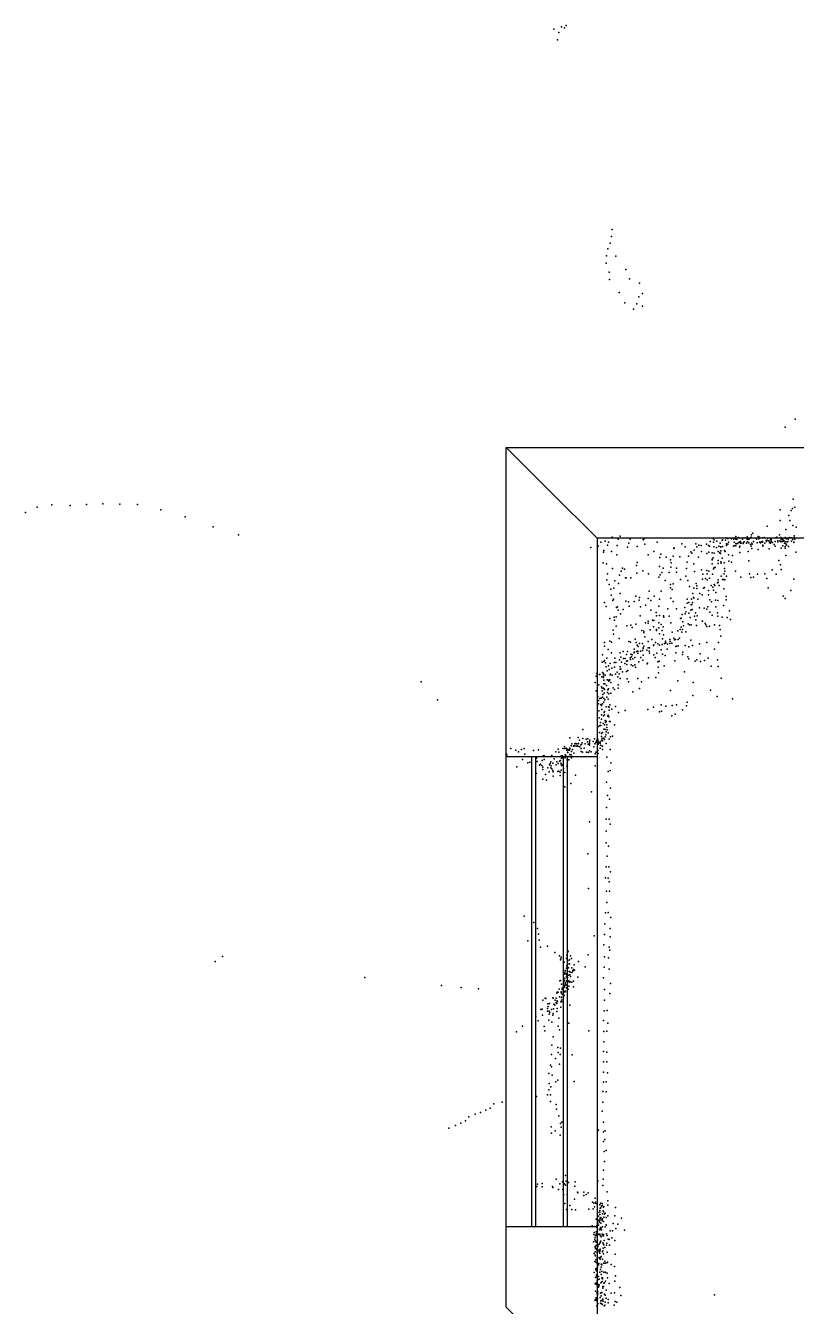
# Model space of a CAD drawing. Header units: millimetres. Extents: x -23456 to 7110, y -22489 to 15514.
# Drawn here: x -12968 to -10380, y 775 to 5077 of the extents above; entities that cross this region are included whole.
import ezdxf

# ---------------------------------------------------------------- set-up
doc = ezdxf.new("R2010")
doc.units = ezdxf.units.MM
for name, color, linetype in [('P', 9, 'Continuous'), ('ROOMS', 1, 'Continuous'), ('WALLS', 3, 'Continuous'), ('WINDOWS', 6, 'Continuous')]:
    doc.layers.add(name, color=color, linetype=linetype)

# ---------------------------------------------------------------- blocks, each defined once
blk = doc.blocks.new('1-Standard_42')
for points in [[(-590, 42.9766), (589.999, 42.9766), (589.999, 32.9766), (-590, 32.9766), (-590, 42.9766)], [(-590.014, -44.0958), (589.985, -44.0958), (589.985, -54.0958), (-590.014, -54.0958), (-590.014, -44.0958)]]:
    blk.add_lwpolyline(points)

msp = doc.modelspace()

# ---------------------------------------------------------------- linework, layer by layer
at = {"layer": 'P'}
for p in [(-11153, 5077), (-11194, 5065), (-11177, 5054), (-11168, 5073), (-11158, 5069), (-11182, 5029), (-10998, 4392), (-11005, 4346), (-11001, 4369), (-11017, 4304), (-11013, 4327), (-10986, 4303), (-11018, 4279), (-11008, 4249), (-11007, 4224), (-10952, 4258), (-10940, 4227), (-10975, 4181), (-10907, 4212), (-10896, 4177), (-10956, 4146), (-10916, 4142), (-10909, 4166), (-10896, 4135), (-10927, 4124), (-10384, 3755), (-10417, 3728), (-10391, 3486), (-12968, 3442), (-12929, 3459), (-12880, 3467), (-12818, 3465), (-12764, 3468), (-12709, 3471), (-12652, 3470), (-12592, 3468), (-12514, 3450), (-10434, 3450), (-10397, 3448), (-10393, 3455), (-10385, 3459), (-12432, 3427), (-10434, 3415), (-10405, 3432), (-10402, 3415), (-12338, 3393), (-12253, 3367), (-10998, 3359), (-10972, 3362), (-10617, 3356), (-10583, 3361), (-10574, 3358), (-10555, 3357), (-10545, 3360), (-10532, 3359), (-10531, 3366), (-10526, 3372), (-10508, 3361), (-10504, 3359), (-10494, 3356), (-10488, 3358), (-10478, 3396), (-10449, 3357), (-10445, 3359), (-10436, 3366), (-10432, 3358), (-10417, 3358), (-10415, 3384), (-10403, 3358), (-10401, 3356), (-10396, 3356), (-10392, 3398), (-10387, 3363), (-10387, 3358), (-10380, 3392), (-11070, 3324), (-11045, 3328), (-11037, 3342), (-11026, 3314), (-11022, 3345), (-11014, 3332), (-11011, 3342), (-10982, 3331), (-10978, 3352), (-10947, 3325), (-10942, 3339), (-10938, 3352), (-10914, 3327), (-10894, 3350), (-10891, 3353), (-10889, 3335), (-10847, 3342), (-10791, 3321), (-10790, 3323), (-10764, 3336), (-10753, 3326), (-10723, 3315), (-10717, 3336), (-10714, 3326), (-10707, 3332), (-10699, 3331), (-10682, 3335), (-10675, 3331), (-10672, 3329), (-10669, 3344), (-10659, 3354), (-10658, 3342), (-10657, 3326), (-10656, 3350), (-10648, 3324), (-10647, 3345), (-10640, 3328), (-10636, 3339), (-10635, 3326), (-10633, 3325), (-10633, 3313), (-10629, 3347), (-10628, 3350), (-10628, 3327), (-10621, 3314), (-10618, 3349), (-10615, 3331), (-10614, 3336), (-10611, 3354), (-10610, 3354), (-10610, 3335), (-10608, 3342), (-10598, 3353), (-10591, 3329), (-10590, 3352), (-10589, 3342), (-10587, 3331), (-10583, 3352), (-10583, 3337), (-10583, 3330), (-10581, 3354), (-10580, 3351), (-10580, 3336), (-10576, 3339), (-10572, 3342), (-10571, 3325), (-10570, 3328), (-10568, 3344), (-10568, 3339), (-10565, 3338), (-10561, 3352), (-10558, 3337), (-10557, 3341), (-10555, 3343), (-10547, 3339), (-10545, 3352), (-10544, 3343), (-10542, 3351), (-10539, 3355), (-10539, 3340), (-10537, 3353), (-10534, 3334), (-10532, 3329), (-10529, 3339), (-10529, 3321), (-10528, 3335), (-10524, 3344), (-10514, 3352), (-10512, 3340), (-10508, 3317), (-10506, 3353), (-10504, 3342), (-10500, 3340), (-10498, 3343), (-10494, 3344), (-10494, 3342), (-10493, 3332), (-10492, 3328), (-10486, 3338), (-10481, 3348), (-10480, 3344), (-10478, 3349), (-10477, 3355), (-10472, 3346), (-10471, 3345), (-10471, 3319), (-10470, 3340), (-10467, 3351), (-10467, 3340), (-10467, 3339), (-10465, 3353), (-10465, 3344), (-10464, 3349), (-10460, 3341), (-10454, 3334), (-10451, 3344), (-10451, 3328), (-10442, 3346), (-10442, 3343), (-10435, 3346), (-10432, 3343), (-10431, 3351), (-10431, 3322), (-10427, 3351), (-10426, 3353), (-10426, 3344), (-10425, 3355), (-10425, 3330), (-10423, 3349), (-10423, 3347), (-10421, 3345), (-10420, 3339), (-10418, 3322), (-10417, 3327), (-10415, 3343), (-10415, 3336), (-10414, 3353), (-10413, 3332), (-10410, 3343), (-10408, 3344), (-10407, 3352), (-10406, 3327), (-10396, 3345), (-10392, 3351), (-10388, 3342), (-10388, 3341), (-10385, 3352), (-11029, 3272), (-11027, 3308), (-11001, 3311), (-10983, 3299), (-10915, 3274), (-10878, 3299), (-10859, 3311), (-10838, 3290), (-10835, 3302), (-10817, 3292), (-10802, 3283), (-10800, 3273), (-10793, 3295), (-10771, 3293), (-10747, 3275), (-10742, 3295), (-10734, 3309), (-10731, 3305), (-10709, 3291), (-10698, 3311), (-10681, 3304), (-10674, 3308), (-10663, 3306), (-10663, 3285), (-10663, 3283), (-10659, 3289), (-10656, 3305), (-10643, 3280), (-10642, 3311), (-10642, 3270), (-10638, 3306), (-10637, 3307), (-10635, 3304), (-10633, 3276), (-10632, 3271), (-10629, 3288), (-10622, 3272), (-10619, 3310), (-10608, 3299), (-10607, 3278), (-10598, 3275), (-10594, 3297), (-10570, 3307), (-10542, 3311), (-10540, 3279), (-10439, 3280), (-10415, 3297), (-10382, 3308), (-11017, 3269), (-11014, 3235), (-10997, 3254), (-10974, 3231), (-10968, 3244), (-10964, 3255), (-10957, 3251), (-10917, 3264), (-10916, 3238), (-10895, 3246), (-10876, 3235), (-10840, 3260), (-10837, 3232), (-10832, 3240), (-10827, 3255), (-10807, 3240), (-10801, 3258), (-10782, 3255), (-10782, 3241), (-10751, 3228), (-10749, 3253), (-10724, 3269), (-10722, 3243), (-10698, 3249), (-10694, 3234), (-10681, 3247), (-10679, 3235), (-10674, 3244), (-10663, 3269), (-10662, 3234), (-10658, 3252), (-10656, 3257), (-10652, 3257), (-10632, 3228), (-10622, 3235), (-10621, 3253), (-10620, 3244), (-10614, 3228), (-10584, 3244), (-10537, 3236), (-10510, 3234), (-10486, 3236), (-10461, 3249), (-10448, 3234), (-10433, 3266), (-10431, 3250), (-11016, 3215), (-11009, 3200), (-11003, 3184), (-10993, 3187), (-10989, 3212), (-10977, 3203), (-10954, 3222), (-10951, 3222), (-10936, 3222), (-10842, 3224), (-10820, 3213), (-10803, 3188), (-10802, 3200), (-10793, 3202), (-10769, 3217), (-10744, 3213), (-10739, 3193), (-10724, 3187), (-10716, 3203), (-10714, 3195), (-10714, 3186), (-10695, 3218), (-10692, 3187), (-10688, 3190), (-10685, 3220), (-10679, 3215), (-10672, 3221), (-10666, 3196), (-10660, 3191), (-10656, 3200), (-10654, 3196), (-10645, 3205), (-10643, 3215), (-10642, 3208), (-10639, 3196), (-10628, 3216), (-10624, 3217), (-10623, 3185), (-10620, 3215), (-10566, 3224), (-10533, 3223), (-10524, 3224), (-10479, 3220), (-10474, 3188), (-10388, 3218), (-11002, 3164), (-10996, 3146), (-10994, 3150), (-10972, 3170), (-10953, 3144), (-10944, 3142), (-10924, 3143), (-10919, 3160), (-10908, 3147), (-10907, 3156), (-10878, 3153), (-10874, 3177), (-10868, 3146), (-10857, 3161), (-10839, 3151), (-10834, 3177), (-10801, 3154), (-10797, 3183), (-10793, 3143), (-10746, 3150), (-10732, 3151), (-10728, 3169), (-10727, 3169), (-10725, 3156), (-10724, 3154), (-10711, 3151), (-10704, 3169), (-10696, 3165), (-10675, 3179), (-10675, 3165), (-10670, 3148), (-10665, 3142), (-10658, 3181), (-10651, 3147), (-10650, 3173), (-10644, 3146), (-10616, 3159), (-10616, 3148), (-10424, 3161), (-10417, 3153), (-10398, 3180), (-11024, 3139), (-11019, 3126), (-10984, 3122), (-10981, 3125), (-10978, 3113), (-10970, 3101), (-10962, 3116), (-10941, 3127), (-10903, 3125), (-10886, 3130), (-10869, 3113), (-10851, 3106), (-10842, 3127), (-10811, 3118), (-10782, 3118), (-10763, 3099), (-10754, 3123), (-10753, 3101), (-10751, 3108), (-10747, 3137), (-10741, 3139), (-10741, 3103), (-10734, 3114), (-10733, 3131), (-10731, 3132), (-10730, 3116), (-10729, 3139), (-10719, 3105), (-10705, 3121), (-10690, 3120), (-10681, 3117), (-10677, 3125), (-10670, 3107), (-10650, 3125), (-10645, 3105), (-10624, 3129), (-10604, 3111), (-11006, 3085), (-10992, 3090), (-10991, 3080), (-10985, 3091), (-10985, 3060), (-10949, 3061), (-10936, 3063), (-10931, 3055), (-10919, 3066), (-10904, 3095), (-10887, 3071), (-10878, 3076), (-10877, 3070), (-10863, 3080), (-10860, 3057), (-10858, 3079), (-10850, 3095), (-10842, 3071), (-10840, 3096), (-10834, 3065), (-10827, 3058), (-10826, 3095), (-10825, 3090), (-10807, 3093), (-10801, 3071), (-10769, 3086), (-10767, 3087), (-10767, 3056), (-10761, 3074), (-10759, 3061), (-10743, 3068), (-10739, 3064), (-10736, 3089), (-10733, 3064), (-10722, 3093), (-10717, 3081), (-10715, 3062), (-10713, 3094), (-10696, 3077), (-10695, 3076), (-10686, 3069), (-10684, 3064), (-10680, 3059), (-10671, 3060), (-10663, 3097), (-10655, 3064), (-10644, 3093), (-10638, 3062), (-10629, 3090), (-10612, 3089), (-10601, 3082), (-10995, 3046), (-10994, 3033), (-10975, 3018), (-10921, 3016), (-10899, 3045), (-10892, 3043), (-10892, 3038), (-10889, 3024), (-10871, 3047), (-10865, 3015), (-10849, 3049), (-10849, 3045), (-10842, 3054), (-10839, 3034), (-10830, 3045), (-10829, 3017), (-10826, 3031), (-10805, 3015), (-10797, 3040), (-10791, 3019), (-10789, 3014), (-10786, 3015), (-10778, 3044), (-10777, 3015), (-10772, 3020), (-10770, 3048), (-10765, 3040), (-10762, 3048), (-10751, 3041), (-10734, 3013), (-10636, 3049), (-10633, 3026), (-11024, 3005), (-11024, 2993), (-11012, 2981), (-11006, 3009), (-11001, 3006), (-11001, 2970), (-10971, 2970), (-10962, 2975), (-10947, 2975), (-10942, 3008), (-10937, 3006), (-10924, 2982), (-10924, 2972), (-10924, 2970), (-10918, 3005), (-10917, 2975), (-10915, 2996), (-10912, 2976), (-10912, 2969), (-10911, 2992), (-10907, 3002), (-10903, 2976), (-10897, 3001), (-10897, 2978), (-10894, 2987), (-10894, 2985), (-10892, 2993), (-10882, 2979), (-10878, 2987), (-10877, 3008), (-10874, 2976), (-10873, 2987), (-10873, 2969), (-10860, 2995), (-10859, 2997), (-10853, 3005), (-10848, 2969), (-10845, 3000), (-10839, 2996), (-10834, 2980), (-10830, 2998), (-10823, 3002), (-10821, 3002), (-10819, 3009), (-10818, 3004), (-10814, 2982), (-10813, 2999), (-10805, 3001), (-10804, 3008), (-10798, 3003), (-10785, 2991), (-10785, 2970), (-10782, 2993), (-10777, 2994), (-10761, 2972), (-10753, 2995), (-10741, 2990), (-10729, 2995), (-10705, 3000), (-10681, 3005), (-10655, 2983), (-10641, 3005), (-11032, 2939), (-11031, 2964), (-11026, 2941), (-11024, 2944), (-11021, 2937), (-11016, 2952), (-11011, 2927), (-11005, 2934), (-10992, 2938), (-10989, 2952), (-10986, 2938), (-10974, 2947), (-10969, 2956), (-10967, 2939), (-10960, 2951), (-10956, 2934), (-10955, 2951), (-10950, 2965), (-10950, 2942), (-10949, 2931), (-10947, 2943), (-10938, 2953), (-10937, 2948), (-10936, 2966), (-10935, 2930), (-10933, 2957), (-10933, 2957), (-10931, 2963), (-10929, 2950), (-10929, 2927), (-10922, 2954), (-10922, 2930), (-10909, 2940), (-10902, 2954), (-10895, 2946), (-10894, 2962), (-10881, 2933), (-10880, 2935), (-10858, 2963), (-10854, 2955), (-10845, 2940), (-10841, 2942), (-10829, 2966), (-10824, 2927), (-10820, 2961), (-10788, 2943), (-10762, 2965), (-10744, 2957), (-10741, 2950), (-10720, 2942), (-10714, 2947), (-10703, 2967), (-10702, 2941), (-10688, 2944), (-10676, 2952), (-10645, 2947), (-11052, 2892), (-11050, 2901), (-11041, 2897), (-11040, 2897), (-11033, 2889), (-11031, 2904), (-11028, 2896), (-11028, 2887), (-11027, 2901), (-11027, 2889), (-11022, 2895), (-11019, 2923), (-11015, 2910), (-11009, 2914), (-11005, 2896), (-11004, 2898), (-10999, 2919), (-10998, 2895), (-10991, 2922), (-10987, 2898), (-10982, 2905), (-10979, 2889), (-10975, 2900), (-10971, 2923), (-10971, 2915), (-10971, 2884), (-10969, 2915), (-10964, 2906), (-10950, 2908), (-10948, 2883), (-10946, 2911), (-10920, 2922), (-10912, 2884), (-10876, 2886), (-10852, 2887), (-10844, 2922), (-10843, 2903), (-10756, 2906), (-10666, 2925), (-10643, 2924), (-10632, 2885), (-11640, 2873), (-11055, 2871), (-11052, 2843), (-11043, 2863), (-11034, 2856), (-11032, 2851), (-11032, 2842), (-11027, 2851), (-11026, 2878), (-11026, 2866), (-11025, 2849), (-11024, 2847), (-11023, 2866), (-11017, 2861), (-11015, 2879), (-11013, 2879), (-11013, 2846), (-11011, 2849), (-11010, 2875), (-11007, 2878), (-11006, 2880), (-11003, 2870), (-10995, 2853), (-10990, 2847), (-10978, 2863), (-10978, 2852), (-10943, 2873), (-10907, 2850), (-10900, 2873), (-10802, 2844), (-10778, 2876), (-10726, 2870), (-10668, 2845), (-11585, 2812), (-11046, 2822), (-11044, 2810), (-11044, 2799), (-11040, 2817), (-11037, 2818), (-11037, 2797), (-11035, 2818), (-11031, 2821), (-11031, 2799), (-11030, 2830), (-11026, 2817), (-11026, 2805), (-11025, 2835), (-11023, 2812), (-11016, 2821), (-11014, 2837), (-11012, 2815), (-11010, 2832), (-11003, 2835), (-10929, 2839), (-10747, 2805), (-10728, 2827), (-10646, 2824), (-10594, 2816), (-11043, 2775), (-11034, 2793), (-11034, 2762), (-11033, 2780), (-11028, 2759), (-11025, 2770), (-11024, 2773), (-11024, 2762), (-11019, 2789), (-11013, 2757), (-11012, 2761), (-11011, 2789), (-11010, 2755), (-11009, 2788), (-11008, 2778), (-11006, 2795), (-11000, 2781), (-10987, 2790), (-10977, 2770), (-10955, 2777), (-10879, 2780), (-10860, 2788), (-10840, 2772), (-10834, 2795), (-10833, 2774), (-10818, 2791), (-10798, 2759), (-10797, 2793), (-10787, 2764), (-10782, 2796), (-10762, 2779), (-10749, 2792), (-11097, 2713), (-11044, 2723), (-11042, 2752), (-11040, 2726), (-11038, 2736), (-11037, 2726), (-11034, 2747), (-11029, 2733), (-11026, 2714), (-11024, 2728), (-11022, 2743), (-11022, 2713), (-11021, 2736), (-11020, 2742), (-11018, 2740), (-11016, 2728), (-11016, 2719), (-11015, 2711), (-11007, 2740), (-11005, 2740), (-10990, 2728), (-11141, 2685), (-11113, 2686), (-11108, 2677), (-11099, 2668), (-11097, 2682), (-11086, 2680), (-11081, 2671), (-11080, 2681), (-11075, 2671), (-11073, 2677), (-11062, 2672), (-11058, 2681), (-11053, 2669), (-11051, 2674), (-11050, 2677), (-11050, 2675), (-11047, 2680), (-11047, 2671), (-11045, 2675), (-11043, 2668), (-11041, 2703), (-11039, 2671), (-11034, 2699), (-11034, 2689), (-11034, 2676), (-11033, 2677), (-11032, 2682), (-11031, 2703), (-11031, 2675), (-11028, 2683), (-11024, 2679), (-11022, 2688), (-11020, 2695), (-11018, 2705), (-11012, 2701), (-11008, 2680), (-11004, 2688), (-10997, 2690), (-11353, 2630), (-11352, 2626), (-11339, 2649), (-11322, 2643), (-11313, 2638), (-11303, 2645), (-11294, 2649), (-11292, 2630), (-11263, 2642), (-11246, 2644), (-11201, 2625), (-11188, 2638), (-11180, 2647), (-11177, 2637), (-11164, 2649), (-11159, 2655), (-11159, 2649), (-11156, 2627), (-11153, 2650), (-11153, 2649), (-11151, 2643), (-11148, 2647), (-11148, 2636), (-11147, 2635), (-11146, 2643), (-11144, 2644), (-11142, 2643), (-11141, 2648), (-11140, 2650), (-11140, 2629), (-11136, 2658), (-11136, 2627), (-11135, 2639), (-11134, 2665), (-11132, 2646), (-11128, 2658), (-11127, 2657), (-11127, 2633), (-11125, 2658), (-11125, 2658), (-11124, 2664), (-11121, 2666), (-11119, 2657), (-11118, 2664), (-11116, 2658), (-11115, 2657), (-11113, 2664), (-11112, 2666), (-11109, 2656), (-11107, 2654), (-11104, 2661), (-11102, 2649), (-11102, 2639), (-11101, 2662), (-11098, 2636), (-11092, 2650), (-11089, 2665), (-11085, 2637), (-11084, 2636), (-11079, 2663), (-11078, 2635), (-11075, 2666), (-11075, 2660), (-11074, 2641), (-11069, 2638), (-11060, 2654), (-11057, 2665), (-11055, 2631), (-11053, 2636), (-11046, 2642), (-11045, 2663), (-11045, 2632), (-11039, 2667), (-11039, 2650), (-11038, 2660), (-11032, 2658), (-11031, 2657), (-11031, 2646), (-11018, 2666), (-11005, 2645), (-11318, 2587), (-11300, 2612), (-11282, 2601), (-11275, 2603), (-11252, 2616), (-11250, 2605), (-11242, 2593), (-11239, 2596), (-11235, 2592), (-11234, 2609), (-11231, 2586), (-11230, 2624), (-11227, 2624), (-11227, 2612), (-11214, 2584), (-11209, 2594), (-11207, 2599), (-11204, 2604), (-11204, 2584), (-11203, 2591), (-11198, 2600), (-11193, 2614), (-11186, 2594), (-11184, 2604), (-11180, 2598), (-11175, 2606), (-11172, 2608), (-11171, 2600), (-11170, 2624), (-11169, 2595), (-11169, 2592), (-11168, 2616), (-11165, 2624), (-11165, 2618), (-11164, 2622), (-11164, 2593), (-11162, 2582), (-11156, 2618), (-11153, 2623), (-11151, 2588), (-11150, 2594), (-11149, 2611), (-11146, 2622), (-11145, 2611), (-11144, 2611), (-11135, 2618), (-11134, 2622), (-11055, 2591), (-11016, 2620), (-11003, 2601), (-11254, 2565), (-11231, 2578), (-11231, 2546), (-11222, 2562), (-11219, 2542), (-11210, 2571), (-11201, 2581), (-11198, 2575), (-11196, 2570), (-11196, 2556), (-11181, 2572), (-11178, 2573), (-11173, 2569), (-11173, 2558), (-11170, 2576), (-11157, 2568), (-11121, 2559), (-11012, 2572), (-11005, 2575), (-11157, 2520), (-11137, 2531), (-11068, 2503), (-11017, 2536), (-11004, 2516), (-11014, 2491), (-11007, 2479), (-11018, 2411), (-11017, 2451), (-11009, 2411), (-11075, 2403), (-11019, 2371), (-11005, 2395), (-11019, 2332), (-11080, 2295), (-11015, 2287), (-11011, 2321), (-11018, 2251), (-11010, 2251), (-11021, 2214), (-11012, 2213), (-11009, 2201), (-11004, 2235), (-11078, 2179), (-11017, 2170), (-11007, 2170), (-11016, 2131), (-11294, 2086), (-11021, 2097), (-11012, 2098), (-11003, 2081), (-11261, 2064), (-11249, 2044), (-11246, 2025), (-11024, 2024), (-11023, 2060), (-11005, 2044), (-11282, 2003), (-11244, 2005), (-11239, 1982), (-11216, 1985), (-11059, 2020), (-11026, 1989), (-11009, 1982), (-11005, 2016), (-12307, 1950), (-11191, 1964), (-11175, 1952), (-11172, 1939), (-11171, 1942), (-11170, 1948), (-11152, 1943), (-11151, 1955), (-11150, 1946), (-11148, 1964), (-11147, 1937), (-11146, 1968), (-11142, 1939), (-11138, 1952), (-11135, 1943), (-11079, 1956), (-11024, 1949), (-11011, 1946), (-11006, 1971), (-12332, 1933), (-11160, 1931), (-11158, 1896), (-11156, 1903), (-11155, 1902), (-11155, 1893), (-11152, 1911), (-11151, 1920), (-11148, 1914), (-11145, 1912), (-11143, 1926), (-11143, 1924), (-11143, 1900), (-11142, 1926), (-11139, 1898), (-11134, 1912), (-11134, 1896), (-11131, 1902), (-11131, 1901), (-11128, 1907), (-11126, 1922), (-11125, 1904), (-11112, 1933), (-11089, 1915), (-11025, 1914), (-11009, 1908), (-11829, 1880), (-11572, 1853), (-11174, 1868), (-11172, 1870), (-11169, 1857), (-11161, 1867), (-11160, 1891), (-11159, 1853), (-11158, 1871), (-11157, 1877), (-11156, 1863), (-11156, 1858), (-11153, 1891), (-11153, 1854), (-11152, 1883), (-11152, 1867), (-11150, 1888), (-11149, 1877), (-11148, 1880), (-11148, 1862), (-11145, 1887), (-11145, 1868), (-11144, 1868), (-11144, 1851), (-11142, 1864), (-11141, 1889), (-11139, 1865), (-11138, 1883), (-11134, 1864), (-11128, 1867), (-11114, 1881), (-11027, 1878), (-11004, 1860), (-11505, 1846), (-11447, 1841), (-11223, 1810), (-11221, 1809), (-11198, 1811), (-11196, 1810), (-11186, 1810), (-11184, 1827), (-11183, 1830), (-11180, 1830), (-11176, 1840), (-11175, 1815), (-11175, 1815), (-11170, 1832), (-11170, 1828), (-11169, 1830), (-11169, 1812), (-11168, 1813), (-11168, 1812), (-11166, 1844), (-11166, 1839), (-11166, 1824), (-11160, 1833), (-11160, 1819), (-11159, 1847), (-11159, 1831), (-11156, 1831), (-11156, 1831), (-11155, 1834), (-11152, 1845), (-11149, 1844), (-11146, 1840), (-11128, 1848), (-11024, 1839), (-11006, 1826), (-11238, 1772), (-11233, 1773), (-11231, 1803), (-11216, 1775), (-11216, 1766), (-11214, 1791), (-11213, 1782), (-11210, 1767), (-11209, 1792), (-11202, 1772), (-11195, 1774), (-11194, 1790), (-11191, 1787), (-11190, 1804), (-11187, 1796), (-11187, 1794), (-11184, 1792), (-11184, 1765), (-11183, 1801), (-11183, 1775), (-11182, 1799), (-11171, 1798), (-11171, 1780), (-11168, 1803), (-11167, 1798), (-11163, 1806), (-11141, 1787), (-11025, 1768), (-11024, 1803), (-11015, 1769), (-11255, 1749), (-11247, 1734), (-11232, 1753), (-11211, 1736), (-11210, 1756), (-11208, 1762), (-11201, 1730), (-11198, 1753), (-11197, 1759), (-11177, 1743), (-11144, 1726), (-11028, 1735), (-11013, 1726), (-11320, 1697), (-11300, 1716), (-11227, 1715), (-11225, 1700), (-11196, 1680), (-11180, 1716), (-11175, 1704), (-11077, 1700), (-11026, 1698), (-11016, 1699), (-11201, 1652), (-11181, 1644), (-11172, 1642), (-11026, 1663), (-11202, 1621), (-11189, 1607), (-11180, 1628), (-11173, 1621), (-11133, 1620), (-11028, 1631), (-11027, 1596), (-11016, 1629), (-11016, 1596), (-11211, 1557), (-11205, 1585), (-11202, 1580), (-11200, 1551), (-11175, 1589), (-11028, 1562), (-11014, 1559), (-11210, 1524), (-11204, 1512), (-11188, 1529), (-11181, 1535), (-11126, 1530), (-11028, 1528), (-11019, 1529), (-11252, 1480), (-11215, 1485), (-11211, 1502), (-11206, 1486), (-11205, 1463), (-11030, 1497), (-11019, 1496), (-11458, 1420), (-11440, 1426), (-11423, 1434), (-11408, 1441), (-11396, 1455), (-11368, 1461), (-11187, 1453), (-11185, 1437), (-11032, 1431), (-11030, 1461), (-11525, 1382), (-11507, 1390), (-11491, 1398), (-11480, 1412), (-11203, 1378), (-11178, 1415), (-11172, 1389), (-11170, 1377), (-11167, 1394), (-11027, 1394), (-11547, 1373), (-11202, 1357), (-11190, 1365), (-11173, 1350), (-11044, 1367), (-11027, 1361), (-11023, 1335), (-11022, 1365), (-11028, 1329), (-11025, 1295), (-11018, 1298), (-11024, 1262), (-11155, 1214), (-11027, 1233), (-11251, 1178), (-11249, 1185), (-11233, 1188), (-11233, 1177), (-11199, 1178), (-11198, 1174), (-11187, 1202), (-11179, 1167), (-11174, 1186), (-11165, 1193), (-11164, 1167), (-11159, 1187), (-11155, 1182), (-11153, 1196), (-11145, 1191), (-11124, 1179), (-11123, 1193), (-11046, 1195), (-11030, 1181), (-11029, 1202), (-11162, 1151), (-11162, 1149), (-11157, 1121), (-11149, 1151), (-11125, 1135), (-11115, 1159), (-11114, 1156), (-11094, 1158), (-11093, 1147), (-11086, 1151), (-11079, 1156), (-11064, 1125), (-11060, 1122), (-11056, 1138), (-11054, 1125), (-11053, 1121), (-11038, 1122), (-11032, 1121), (-11015, 1160), (-11013, 1130), (-11152, 1100), (-11141, 1114), (-11134, 1100), (-11121, 1099), (-11077, 1102), (-11062, 1103), (-11058, 1109), (-11047, 1090), (-11044, 1078), (-11040, 1116), (-11040, 1097), (-11040, 1091), (-11040, 1083), (-11039, 1105), (-11037, 1106), (-11034, 1111), (-11032, 1114), (-11031, 1086), (-11029, 1096), (-11028, 1108), (-11028, 1094), (-11028, 1093), (-11026, 1110), (-11024, 1085), (-11022, 1088), (-11013, 1115), (-11013, 1079), (-10989, 1079), (-10987, 1107), (-11066, 1045), (-11052, 1068), (-11050, 1045), (-11050, 1040), (-11049, 1040), (-11048, 1033), (-11046, 1053), (-11044, 1048), (-11043, 1064), (-11042, 1062), (-11041, 1058), (-11040, 1063), (-11039, 1072), (-11039, 1069), (-11039, 1038), (-11038, 1072), (-11037, 1054), (-11037, 1040), (-11037, 1037), (-11036, 1074), (-11033, 1068), (-11032, 1063), (-11031, 1069), (-11031, 1042), (-11027, 1060), (-11026, 1075), (-11022, 1042), (-11019, 1074), (-11019, 1049), (-11019, 1048), (-10995, 1053), (-10986, 1037), (-10979, 1051), (-10967, 1071), (-11061, 992), (-11060, 1016), (-11059, 1023), (-11057, 1001), (-11056, 1007), (-11056, 995), (-11054, 1014), (-11054, 995), (-11052, 1025), (-11052, 991), (-11051, 1019), (-11051, 1013), (-11048, 1028), (-11048, 1014), (-11048, 997), (-11043, 1018), (-11040, 1032), (-11040, 1018), (-11039, 1013), (-11039, 991), (-11036, 994), (-11035, 1008), (-11034, 1032), (-11032, 1017), (-11031, 1013), (-11028, 1016), (-11027, 1012), (-11025, 996), (-11017, 1019), (-11015, 1013), (-11012, 1001), (-11008, 1000), (-11005, 1029), (-10999, 1005), (-10997, 1029), (-10989, 996), (-10957, 1031), (-11059, 952), (-11056, 972), (-11056, 958), (-11056, 947), (-11055, 976), (-11053, 969), (-11052, 979), (-11051, 966), (-11050, 957), (-11046, 976), (-11045, 982), (-11043, 964), (-11042, 984), (-11042, 958), (-11040, 954), (-11039, 988), (-11039, 967), (-11039, 962), (-11031, 958), (-11030, 988), (-11030, 961), (-11029, 970), (-11028, 951), (-11027, 984), (-11026, 982), (-11023, 973), (-11017, 981), (-11016, 987), (-11015, 957), (-11007, 981), (-10988, 950), (-11057, 926), (-11054, 945), (-11053, 931), (-11053, 923), (-11049, 938), (-11049, 936), (-11049, 919), (-11048, 905), (-11044, 914), (-11043, 919), (-11042, 939), (-11041, 936), (-11039, 933), (-11038, 939), (-11035, 942), (-11035, 917), (-11035, 907), (-11033, 914), (-11031, 934), (-11028, 920), (-11023, 927), (-11023, 920), (-11020, 920), (-11014, 923), (-11014, 922), (-11002, 916), (-10991, 909), (-11059, 889), (-11054, 872), (-11053, 901), (-11053, 899), (-11052, 902), (-11051, 899), (-11051, 894), (-11051, 881), (-11051, 875), (-11050, 902), (-11049, 861), (-11046, 875), (-11045, 865), (-11044, 875), (-11042, 866), (-11040, 890), (-11038, 899), (-11035, 882), (-11033, 892), (-11033, 871), (-11031, 871), (-11031, 867), (-11026, 890), (-11022, 890), (-11021, 889), (-11015, 887), (-11014, 871), (-10987, 877), (-11055, 851), (-11054, 826), (-11052, 854), (-11051, 848), (-11050, 820), (-11048, 823), (-11047, 843), (-11046, 850), (-11046, 825), (-11044, 840), (-11043, 844), (-11042, 847), (-11038, 819), (-11036, 854), (-11036, 819), (-11035, 855), (-11033, 822), (-11032, 859), (-11030, 842), (-11030, 836), (-11028, 842), (-11026, 853), (-11024, 854), (-11021, 860), (-11019, 829), (-11008, 852), (-11002, 819), (-10991, 820), (-10989, 860), (-10973, 838), (-11057, 796), (-11053, 799), (-11052, 804), (-11052, 795), (-11050, 777), (-11048, 813), (-11048, 801), (-11047, 816), (-11047, 785), (-11047, 783), (-11039, 805), (-11038, 786), (-11037, 793), (-11035, 810), (-11035, 785), (-11033, 795), (-11032, 782), (-11032, 781), (-11030, 799), (-11029, 792), (-11025, 777), (-11024, 816), (-11023, 779), (-11022, 813), (-11022, 789), (-11019, 802), (-11012, 798), (-11012, 787), (-10992, 779), (-10988, 791), (-10983, 789), (-10969, 812), (-10655, 814)]:
    msp.add_point(p, dxfattribs=at)
at = {"layer": 'ROOMS'}
msp.add_lwpolyline([(-11049, -2873.5), (-5927.8, -2870.9), (-5927.8, -2870.9), (-4292.1, -2873.5), (-4292.1, -2873.5), (-4292.1, -1464.8), (-4292.1, 1582.8), (-4292.1, 3355.2), (-11049.2, 3355.2), (-11049.2, 620.3), (-11049.2, 181.2), (-11049, -2873.5)], close=True, dxfattribs=at)
at = {"layer": 'WALLS'}
for points in [[(-4292.1, 3355.2), (-11049.2, 3355.2), (-11201.7, 3507.7), (-11354.2, 3660.2), (-4232.1, 3660.2), (-4232.1, 3507.7), (-4292.1, 3355.2)], [(-11049.2, 3355.2), (-11049.2, 620.3), (-11201.7, 620.3), (-11354.2, 772.8), (-11354.2, 3660.2), (-11201.7, 3507.7), (-11049.2, 3355.2)]]:
    msp.add_lwpolyline(points, dxfattribs=at)
at = {"layer": 'WINDOWS'}
msp.add_lwpolyline([(-11049.2, 2622.1), (-11049.2, 1042.1), (-11354.2, 1042.1), (-11354.2, 2622.1), (-11049.2, 2622.1)], dxfattribs=at)

# ---------------------------------------------------------------- block references
at = {"layer": 'WINDOWS', "xscale": 1.33898, "yscale": 1.22, "rotation": 270}
msp.add_blockref('1-Standard_42', (-11201.7, 1832.1), dxfattribs=at)

doc.saveas('drawing.dxf')
